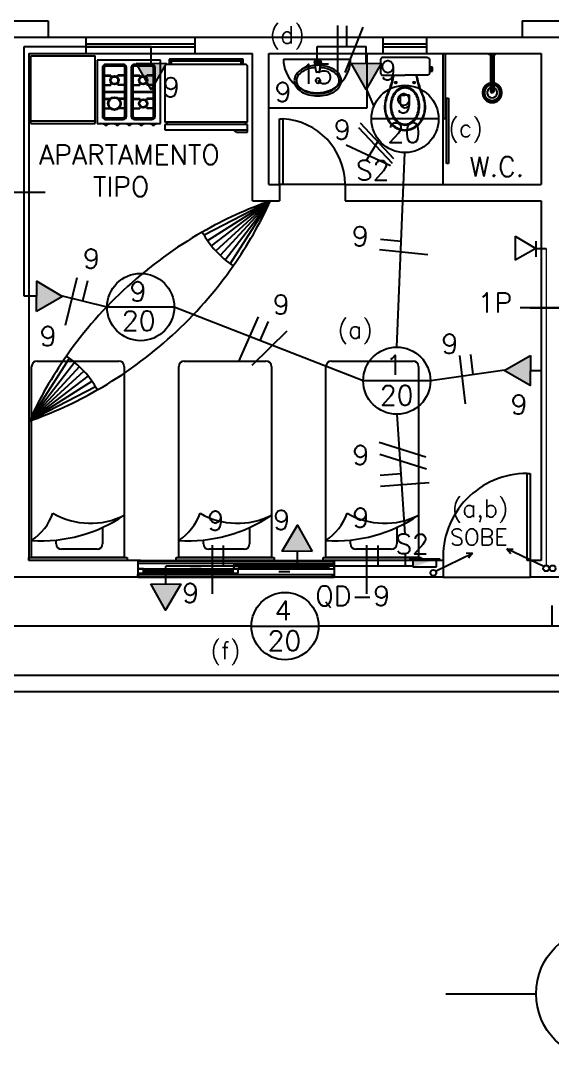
# Model space of a CAD drawing. Extents: x 1.6 to 100.8, y -3.3 to 55.9.
# Drawn here: x 34.98 to 39.86, y 25.48 to 35 of the extents above; entities that cross this region are included whole.
import ezdxf

# ---------------------------------------------------------------- set-up
doc = ezdxf.new("R2010")
doc.units = 0
doc.header["$MEASUREMENT"] = 0
doc.linetypes.add('HIDDEN', pattern=[0.375, 0.25, -0.125])
doc.layers.get('0').update_dxf_attribs({"linetype": 'CONTINUOUS'})
for name, color, linetype in [('2-MATERIAIS', 2, 'CONTINUOUS'), ('FIACAO', 6, 'CONTINUOUS'), ('QUADROS', 30, 'CONTINUOUS'), ('Texto', 2, 'CONTINUOUS'), ('Tub_Eletr_parede', 3, 'CONTINUOUS'), ('Tub_Tel_piso', 230, 'HIDDEN')]:
    doc.layers.add(name, color=color, linetype=linetype)
doc.styles.add('ROMANS', font='romans.shx')
doc.styles.add('TXT_TEXTO', font='ROMANS.shx')

# ---------------------------------------------------------------- blocks, each defined once
blk = doc.blocks.new('QF')
at = {"layer": 'QUADROS'}
for p, q in [((-0.05, -0.15), (-0.05, 0.15)), ((-0.05, 0.15), (0.05, 0.15)), ((0.05, 0.2), (0.05, -0.2)), ((0.05, -0.15), (-0.05, -0.15))]:
    blk.add_line(p, q, dxfattribs=at)
blk.add_solid([(-0.05, -0.15), (0.05, 0.15), (0.05, -0.15)], dxfattribs=at)

msp = doc.modelspace()

# ---------------------------------------------------------------- linework, layer by layer
at = {"color": 8}
for p, q in [((34.7331, 35.0042), (35.2331, 35.0042)), ((35.2331, 35.0042), (35.2331, 34.8542)), ((39.5831, 35.0042), (40.0831, 35.0042)), ((39.5831, 35.0042), (39.5831, 34.8542)), ((34.3831, 34.8542), (35.5831, 34.8542)), ((35.5831, 34.8542), (36.5831, 34.8542)), ((35.5831, 34.7042), (35.5831, 34.8542)), ((36.5831, 34.8542), (38.3081, 34.8542)), ((36.5831, 34.7042), (36.5831, 34.8542)), ((38.3081, 34.7042), (38.3081, 34.8542)), ((38.3081, 34.8542), (38.7081, 34.8542)), ((38.7081, 34.8542), (40.9581, 34.8542)), ((38.7081, 34.7042), (38.7081, 34.8542)), ((35.5831, 34.7942), (36.5831, 34.7942)), ((35.5831, 34.7642), (36.5831, 34.7642)), ((38.3081, 34.7942), (38.7081, 34.7942)), ((38.3081, 34.7642), (38.7081, 34.7642)), ((35.0581, 34.7042), (35.5831, 34.7042)), ((35.0581, 34.7042), (35.0581, 30.0542)), ((35.0749, 34.6834), (35.6649, 34.6834)), ((35.0749, 34.0622), (35.0749, 34.6834)), ((35.5831, 34.7042), (36.5831, 34.7042)), ((35.6649, 34.0622), (35.6649, 34.6834)), ((36.5831, 34.7042), (37.1081, 34.7042)), ((37.1081, 33.3542), (37.1081, 34.7042)), ((37.2581, 34.7042), (38.3081, 34.7042)), ((37.2581, 33.5042), (37.2581, 34.7042)), ((37.2581, 34.2042), (37.2581, 34.7042)), ((37.2581, 34.7042), (38.1581, 34.7042)), ((38.1581, 34.7042), (38.1581, 34.2042)), ((38.2908, 34.6627), (38.2865, 34.6562)), ((38.2966, 34.667), (38.2908, 34.6627)), ((38.3044, 34.6684), (38.2966, 34.667)), ((38.7118, 34.6684), (38.3044, 34.6684)), ((38.3044, 34.6684), (38.3044, 34.6684)), ((38.3081, 34.7042), (38.7081, 34.7042)), ((38.7081, 34.7042), (39.7581, 34.7042)), ((38.7118, 34.6684), (38.7118, 34.6684)), ((38.7118, 34.6684), (38.7196, 34.667)), ((38.7196, 34.667), (38.7261, 34.6627)), ((38.7261, 34.6627), (38.7304, 34.6562)), ((38.8581, 33.5042), (38.8581, 34.7042)), ((38.8581, 34.1042), (38.8581, 34.7042)), ((38.8581, 34.7042), (38.8781, 34.7042)), ((38.8781, 34.7042), (38.8781, 34.1042)), ((39.2731, 34.6942), (39.2731, 34.7042)), ((39.2731, 34.7042), (39.3431, 34.7042)), ((39.3431, 34.6942), (39.2731, 34.6942)), ((39.2745, 34.6942), (39.2745, 34.7042)), ((39.2771, 34.6942), (39.2771, 34.7042)), ((39.2815, 34.6942), (39.2815, 34.7042)), ((39.2885, 34.6942), (39.2885, 34.7042)), ((39.2931, 34.6942), (39.2931, 34.3592)), ((39.2938, 34.6942), (39.2938, 34.3545)), ((39.2954, 34.6942), (39.2954, 34.3512)), ((39.2985, 34.6942), (39.2985, 34.3476)), ((39.2995, 34.6942), (39.2995, 34.7042)), ((39.3037, 34.6942), (39.3037, 34.3448)), ((39.3125, 34.6942), (39.3125, 34.3448)), ((39.3167, 34.6942), (39.3167, 34.7042)), ((39.3177, 34.6942), (39.3177, 34.3476)), ((39.3208, 34.6942), (39.3208, 34.3512)), ((39.3224, 34.6942), (39.3224, 34.3545)), ((39.3231, 34.6942), (39.3231, 34.3592)), ((39.3277, 34.6942), (39.3277, 34.7042)), ((39.3347, 34.6942), (39.3347, 34.7042)), ((39.3391, 34.6942), (39.3391, 34.7042)), ((39.3417, 34.6942), (39.3417, 34.7042)), ((39.3431, 34.7042), (39.3431, 34.6942)), ((39.7581, 34.7042), (39.7581, 33.5042)), ((35.6845, 34.6424, 0.4), (35.6845, 34.0624, 0.4)), ((36.2645, 34.6424, 0.4), (35.6845, 34.6424, 0.4)), ((35.732, 34.5742, 0.4), (35.732, 34.1292, 0.4)), ((35.742, 34.5742, 0.4), (35.742, 34.1292, 0.4)), ((35.747, 34.5742, 0.4), (35.747, 34.1292, 0.4)), ((35.922, 34.6042, 0.4), (35.762, 34.6042, 0.4)), ((35.922, 34.5942, 0.4), (35.762, 34.5942, 0.4)), ((35.922, 34.5892, 0.4), (35.762, 34.5892, 0.4)), ((35.937, 34.1292, 0.4), (35.937, 34.5742, 0.4)), ((35.942, 34.1292, 0.4), (35.942, 34.5742, 0.4)), ((35.952, 34.1292, 0.4), (35.952, 34.5742, 0.4)), ((35.997, 34.5742, 0.4), (35.997, 34.1292, 0.4)), ((36.007, 34.5742, 0.4), (36.007, 34.1292, 0.4)), ((36.012, 34.5742, 0.4), (36.012, 34.1292, 0.4)), ((36.187, 34.6042, 0.4), (36.027, 34.6042, 0.4)), ((36.187, 34.5942, 0.4), (36.027, 34.5942, 0.4)), ((36.187, 34.5892, 0.4), (36.027, 34.5892, 0.4)), ((36.202, 34.1292, 0.4), (36.202, 34.5742, 0.4)), ((36.207, 34.1292, 0.4), (36.207, 34.5742, 0.4)), ((36.217, 34.1292, 0.4), (36.217, 34.5742, 0.4)), ((36.2645, 34.0624, 0.4), (36.2645, 34.6424, 0.4)), ((36.304, 34.5835), (36.304, 34.0735)), ((37.044, 34.6035), (36.324, 34.6035)), ((37.0229, 34.6524, -0.1), (36.3451, 34.6524, -0.1)), ((36.3451, 34.6524, -0.1), (36.3451, 34.6035, -0.1)), ((37.014, 34.6435, -0.1), (36.354, 34.6435, -0.1)), ((36.354, 34.6435, -0.1), (36.354, 34.6035, -0.1)), ((37.0039, 34.6334, -0.1), (36.3641, 34.6334, -0.1)), ((36.3641, 34.6334, -0.1), (36.3641, 34.6035, -0.1)), ((37.0039, 34.6035, -0.1), (37.0039, 34.6334, -0.1)), ((37.014, 34.6035, -0.1), (37.014, 34.6435, -0.1)), ((37.0229, 34.6035, -0.1), (37.0229, 34.6524, -0.1)), ((37.064, 34.0735), (37.064, 34.5835)), ((37.6924, 34.5416), (37.684, 34.6062)), ((37.7334, 34.6081), (37.7237, 34.5415)), ((38.2865, 34.6562), (38.2851, 34.6484)), ((38.2851, 34.6484), (38.2851, 34.5245)), ((38.7304, 34.6562), (38.7318, 34.6484)), ((38.7318, 34.6484), (38.7318, 34.5245)), ((38.7447, 34.5761), (38.7318, 34.5761)), ((38.7597, 34.5789), (38.7447, 34.5789)), ((38.7447, 34.5789), (38.7447, 34.5761)), ((38.7447, 34.5761), (38.7447, 34.546)), ((38.7597, 34.561), (38.7597, 34.5789)), ((35.747, 34.5042, 0.4), (35.8097, 34.5042, 0.4)), ((35.747, 34.4992, 0.4), (35.8097, 34.4992, 0.4)), ((35.8097, 34.4992, 0.4), (35.8097, 34.5042, 0.4)), ((35.8744, 34.4992, 0.4), (35.8744, 34.5042, 0.4)), ((35.937, 34.5042, 0.4), (35.8744, 34.5042, 0.4)), ((35.937, 34.4992, 0.4), (35.8744, 34.4992, 0.4)), ((36.012, 34.5042, 0.4), (36.0747, 34.5042, 0.4)), ((36.012, 34.4992, 0.4), (36.0747, 34.4992, 0.4)), ((36.0747, 34.4992, 0.4), (36.0747, 34.5042, 0.4)), ((36.1394, 34.4992, 0.4), (36.1394, 34.5042, 0.4)), ((36.202, 34.5042, 0.4), (36.1394, 34.5042, 0.4)), ((36.202, 34.4992, 0.4), (36.1394, 34.4992, 0.4)), ((37.7158, 34.5342), (37.7004, 34.5342)), ((38.2851, 34.5245), (38.2851, 34.5245)), ((38.2851, 34.5245), (38.2865, 34.5167)), ((38.2865, 34.5167), (38.2908, 34.5102)), ((38.2908, 34.5102), (38.2966, 34.5059)), ((38.2966, 34.5059), (38.3044, 34.5045)), ((38.3044, 34.5045), (38.5085, 34.5045)), ((38.4061, 34.5038), (38.4063, 34.5045)), ((38.4061, 34.5038), (38.4061, 34.5038)), ((38.7118, 34.5045), (38.5085, 34.5045)), ((38.6108, 34.5038), (38.6106, 34.5045)), ((38.6108, 34.5038), (38.6108, 34.5038)), ((38.7196, 34.5059), (38.7118, 34.5045)), ((38.7261, 34.5102), (38.7196, 34.5059)), ((38.7304, 34.5167), (38.7261, 34.5102)), ((38.7318, 34.5245), (38.7304, 34.5167)), ((38.7447, 34.546), (38.7318, 34.546)), ((38.7318, 34.5245), (38.7318, 34.5245)), ((38.7447, 34.5431), (38.7447, 34.546)), ((38.7447, 34.5431), (38.7597, 34.5431)), ((38.7597, 34.5431), (38.7597, 34.561)), ((35.747, 34.4177, 0.4), (35.8097, 34.4177, 0.4)), ((35.747, 34.4127, 0.4), (35.8097, 34.4127, 0.4)), ((35.8097, 34.4177, 0.4), (35.8097, 34.4127, 0.4)), ((35.937, 34.4177, 0.4), (35.8744, 34.4177, 0.4)), ((35.8744, 34.4177, 0.4), (35.8744, 34.4127, 0.4)), ((35.937, 34.4127, 0.4), (35.8744, 34.4127, 0.4)), ((36.012, 34.4177, 0.4), (36.0747, 34.4177, 0.4)), ((36.012, 34.4127, 0.4), (36.0747, 34.4127, 0.4)), ((36.0747, 34.4177, 0.4), (36.0747, 34.4127, 0.4)), ((36.1394, 34.4177, 0.4), (36.1394, 34.4127, 0.4)), ((36.202, 34.4177, 0.4), (36.1394, 34.4177, 0.4)), ((36.202, 34.4127, 0.4), (36.1394, 34.4127, 0.4)), ((35.747, 34.3542, 0.4), (35.937, 34.3542, 0.4)), ((35.747, 34.3492, 0.4), (35.937, 34.3492, 0.4)), ((35.747, 34.2906, 0.4), (35.8097, 34.2906, 0.4)), ((35.747, 34.2856, 0.4), (35.8097, 34.2856, 0.4)), ((35.8097, 34.2856, 0.4), (35.8097, 34.2906, 0.4)), ((35.8744, 34.2856, 0.4), (35.8744, 34.2906, 0.4)), ((35.937, 34.2906, 0.4), (35.8744, 34.2906, 0.4)), ((35.937, 34.2856, 0.4), (35.8744, 34.2856, 0.4)), ((36.012, 34.3542, 0.4), (36.202, 34.3542, 0.4)), ((36.012, 34.3492, 0.4), (36.202, 34.3492, 0.4)), ((36.012, 34.2906, 0.4), (36.0747, 34.2906, 0.4)), ((36.012, 34.2856, 0.4), (36.0747, 34.2856, 0.4)), ((36.0747, 34.2856, 0.4), (36.0747, 34.2906, 0.4)), ((36.1394, 34.2856, 0.4), (36.1394, 34.2906, 0.4)), ((36.202, 34.2906, 0.4), (36.1394, 34.2906, 0.4)), ((36.202, 34.2856, 0.4), (36.1394, 34.2856, 0.4)), ((38.4677, 34.2461), (38.4677, 34.3234)), ((38.4677, 34.3234), (38.5085, 34.3234)), ((38.5485, 34.3234), (38.5077, 34.3234)), ((38.5485, 34.2461), (38.5485, 34.3234)), ((38.8881, 33.6954), (38.8881, 34.2954)), ((38.8881, 34.2954), (38.9081, 34.2954)), ((38.9081, 34.2954), (38.9081, 33.6954)), ((35.747, 34.2042, 0.4), (35.8097, 34.2042, 0.4)), ((35.747, 34.1992, 0.4), (35.8097, 34.1992, 0.4)), ((35.8097, 34.2042, 0.4), (35.8097, 34.1992, 0.4)), ((35.937, 34.2042, 0.4), (35.8744, 34.2042, 0.4)), ((35.8744, 34.2042, 0.4), (35.8744, 34.1992, 0.4)), ((35.937, 34.1992, 0.4), (35.8744, 34.1992, 0.4)), ((36.012, 34.2042, 0.4), (36.0747, 34.2042, 0.4)), ((36.012, 34.1992, 0.4), (36.0747, 34.1992, 0.4)), ((36.0747, 34.2042, 0.4), (36.0747, 34.1992, 0.4)), ((36.1394, 34.2042, 0.4), (36.1394, 34.1992, 0.4)), ((36.202, 34.2042, 0.4), (36.1394, 34.2042, 0.4)), ((36.202, 34.1992, 0.4), (36.1394, 34.1992, 0.4)), ((38.1581, 34.2042), (37.2581, 34.2042)), ((35.762, 34.1142, 0.4), (35.922, 34.1142, 0.4)), ((35.762, 34.1092, 0.4), (35.922, 34.1092, 0.4)), ((35.762, 34.0992, 0.4), (35.922, 34.0992, 0.4)), ((36.027, 34.1142, 0.4), (36.187, 34.1142, 0.4)), ((36.027, 34.1092, 0.4), (36.187, 34.1092, 0.4)), ((36.027, 34.0992, 0.4), (36.187, 34.0992, 0.4)), ((37.3581, 33.5042), (37.3581, 34.1042)), ((37.3581, 34.1042), (37.3881, 34.1042)), ((37.3881, 34.1042), (37.3881, 33.5042)), ((38.8781, 34.1042), (38.8581, 34.1042)), ((35.0749, 34.0859), (35.6649, 34.0859)), ((35.0749, 34.0622), (35.6649, 34.0622)), ((35.6845, 34.0624, 0.4), (36.2645, 34.0624, 0.4)), ((35.7394, 34.0583, 0.4), (35.7932, 34.0583, 0.4)), ((35.7497, 34.0561, 0.4), (35.7587, 34.0472, 0.4)), ((35.7828, 34.0561, 0.4), (35.7497, 34.0561, 0.4)), ((35.7587, 34.0472, 0.4), (35.7742, 34.0472, 0.4)), ((35.7742, 34.0472, 0.4), (35.7828, 34.0561, 0.4)), ((35.8421, 34.0583, 0.4), (35.896, 34.0583, 0.4)), ((35.8525, 34.0561, 0.4), (35.8615, 34.0472, 0.4)), ((35.8856, 34.0561, 0.4), (35.8525, 34.0561, 0.4)), ((35.8615, 34.0472, 0.4), (35.8769, 34.0472, 0.4)), ((35.8769, 34.0472, 0.4), (35.8856, 34.0561, 0.4)), ((35.9521, 34.0583, 0.4), (36.006, 34.0583, 0.4)), ((35.9625, 34.0561, 0.4), (35.9715, 34.0472, 0.4)), ((35.9956, 34.0561, 0.4), (35.9625, 34.0561, 0.4)), ((35.9715, 34.0472, 0.4), (35.9869, 34.0472, 0.4)), ((35.9869, 34.0472, 0.4), (35.9956, 34.0561, 0.4)), ((36.0621, 34.0583, 0.4), (36.116, 34.0583, 0.4)), ((36.0725, 34.0561, 0.4), (36.0815, 34.0472, 0.4)), ((36.1056, 34.0561, 0.4), (36.0725, 34.0561, 0.4)), ((36.0815, 34.0472, 0.4), (36.0969, 34.0472, 0.4)), ((36.0969, 34.0472, 0.4), (36.1056, 34.0561, 0.4)), ((36.1721, 34.0583, 0.4), (36.226, 34.0583, 0.4)), ((36.1825, 34.0561, 0.4), (36.1915, 34.0472, 0.4)), ((36.2156, 34.0561, 0.4), (36.1825, 34.0561, 0.4)), ((36.1915, 34.0472, 0.4), (36.2069, 34.0472, 0.4)), ((36.2069, 34.0472, 0.4), (36.2156, 34.0561, 0.4)), ((37.064, 34.0735), (36.304, 34.0735)), ((37.064, 34.0535), (36.304, 34.0535)), ((36.304, 34.0535), (36.304, 34.0035)), ((36.304, 34.0035), (37.064, 34.0035)), ((36.324, 34.0735), (36.324, 34.0535)), ((36.964, 33.9835), (36.934, 34.0035)), ((37.044, 34.0735), (37.044, 34.0535)), ((37.064, 33.9835), (37.064, 34.0535)), ((36.964, 33.9835), (37.064, 33.9835)), ((38.9081, 33.6954), (38.8881, 33.6954)), ((37.2581, 33.5042), (37.3581, 33.5042)), ((37.3581, 33.5042), (37.3581, 33.3542)), ((37.9581, 33.5042), (37.3581, 33.5042)), ((37.3881, 33.5042), (37.3581, 33.5042)), ((37.9581, 33.5042), (39.7581, 33.5042)), ((37.9581, 33.5042), (37.9581, 33.3542)), ((37.2754, 33.3542), (36.6656, 33.0384)), ((37.2754, 33.3542), (36.6982, 32.9883)), ((36.7332, 32.94), (37.2754, 33.3542)), ((36.7718, 32.8947), (37.2754, 33.3542)), ((37.2754, 33.3542), (36.8137, 32.8526)), ((36.8577, 32.8124), (37.2754, 33.3542)), ((36.9049, 32.7755), (37.2754, 33.3542)), ((37.1081, 33.3542), (37.3581, 33.3542)), ((37.9581, 33.3542), (39.7581, 33.3542)), ((39.7581, 33.3542), (39.7581, 30.0542)), ((35.0591, 31.3322), (35.4293, 31.9106)), ((35.0591, 31.3322), (35.4763, 31.8735)), ((35.5212, 31.8343), (35.0591, 31.3322)), ((35.0831, 30.0842), (35.0831, 31.8342)), ((35.1331, 31.8842), (35.8831, 31.8842)), ((35.9331, 31.8342), (35.9331, 30.0842)), ((36.4331, 30.0842), (36.4331, 31.8342)), ((36.4831, 31.8842), (37.2331, 31.8842)), ((37.2831, 31.8342), (37.2831, 30.0842)), ((37.7831, 30.0842), (37.7831, 31.8342)), ((37.8331, 31.8842), (38.5831, 31.8842)), ((38.6331, 31.8342), (38.6331, 30.0842)), ((35.5627, 31.7917), (35.0591, 31.3322)), ((35.0591, 31.3322), (35.6008, 31.746)), ((35.6369, 31.6985), (35.0591, 31.3322)), ((35.6693, 31.6482), (35.0591, 31.3322)), ((39.6281, 30.0542), (39.6281, 30.8542)), ((39.6281, 30.8542), (39.6581, 30.8542)), ((39.6581, 30.8542), (39.6581, 30.0542)), ((35.7331, 30.3512), (35.7331, 30.2081)), ((37.0831, 30.3512), (37.0831, 30.2081)), ((38.4331, 30.3512), (38.4331, 30.2081)), ((35.3083, 30.2081), (35.3083, 30.2435)), ((36.6583, 30.2081), (36.6583, 30.2435)), ((38.0083, 30.2081), (38.0083, 30.2435)), ((35.6831, 30.1581), (35.3583, 30.1581)), ((37.0331, 30.1581), (36.7083, 30.1581)), ((38.3831, 30.1581), (38.0583, 30.1581)), ((35.0581, 30.0542), (35.0581, 30.0842)), ((35.0581, 30.0842), (35.9581, 30.0842)), ((36.0581, 30.0542), (35.0581, 30.0542)), ((35.9581, 30.0542), (35.0581, 30.0542)), ((35.9331, 30.0842), (35.0831, 30.0842)), ((35.9581, 30.0842), (35.9581, 30.0542)), ((36.0581, 30.0542), (36.0581, 29.9042)), ((36.0581, 30.0542), (37.8551, 30.0542)), ((36.0811, 30.0542), (36.0581, 30.0542)), ((36.0581, 30.0542), (36.0581, 30.0312)), ((36.0581, 30.0312), (36.0611, 30.0312)), ((36.0611, 30.0512), (37.8551, 30.0512)), ((36.0611, 30.0312), (36.0611, 30.0512)), ((36.0611, 30.0512), (36.0811, 30.0512)), ((36.0611, 30.0312), (37.8551, 30.0312)), ((36.0811, 30.0512), (36.0811, 30.0542)), ((36.4081, 30.0542), (36.4081, 30.0842)), ((36.4081, 30.0842), (37.3081, 30.0842)), ((37.3081, 30.0542), (36.4081, 30.0542)), ((37.2831, 30.0842), (36.4331, 30.0842)), ((36.5385, 30.005), (36.5885, 30.005)), ((36.5885, 30.005), (36.6385, 30.005)), ((37.8581, 30.0192), (36.9381, 30.0192)), ((36.9881, 30.0192), (36.9381, 30.0192)), ((36.9381, 30.0192), (36.9381, 29.9792)), ((36.9881, 30.0192), (36.9911, 30.0192)), ((36.9881, 30.0042), (36.9881, 30.0192)), ((36.9881, 29.9792), (36.9881, 30.0192)), ((37.0111, 30.0042), (36.9881, 30.0042)), ((36.9881, 29.9942), (36.9881, 30.0042)), ((36.9881, 30.0042), (37.8081, 30.0042)), ((37.0111, 29.9942), (36.9881, 29.9942)), ((36.9881, 29.9942), (36.9881, 29.9792)), ((37.8081, 29.9942), (36.9881, 29.9942)), ((36.9911, 30.0192), (36.9911, 30.0072)), ((36.9911, 30.0072), (37.0111, 30.0072)), ((37.0111, 30.0072), (37.0111, 30.0042)), ((37.0111, 29.9912), (37.0111, 29.9942)), ((37.3081, 30.0842), (37.3081, 30.0542)), ((37.7581, 30.0542), (37.7581, 30.0842)), ((37.7581, 30.0842), (38.6581, 30.0842)), ((38.6581, 30.0542), (37.7581, 30.0542)), ((38.6331, 30.0842), (37.7831, 30.0842)), ((37.8051, 30.0072), (37.7851, 30.0072)), ((37.7851, 30.0072), (37.7851, 30.0042)), ((37.7851, 30.0042), (37.8081, 30.0042)), ((37.7851, 29.9912), (37.7851, 29.9942)), ((37.7851, 29.9942), (37.8081, 29.9942)), ((37.8081, 30.0192), (37.8051, 30.0192)), ((37.8051, 30.0192), (37.8051, 30.0072)), ((37.8081, 30.0042), (37.8081, 30.0192)), ((37.8581, 30.0192), (37.8081, 30.0192)), ((37.8081, 30.0192), (37.8081, 29.9792)), ((37.8081, 30.0042), (37.8081, 29.9942)), ((37.8081, 29.9942), (37.8081, 29.9792)), ((37.8351, 30.0512), (37.8351, 30.0542)), ((37.8351, 30.0542), (37.8581, 30.0542)), ((37.8551, 30.0512), (37.8351, 30.0512)), ((37.8551, 30.0312), (37.8551, 30.0512)), ((37.8581, 30.0312), (37.8551, 30.0312)), ((38.8581, 30.0542), (37.8581, 30.0542)), ((37.8581, 30.0542), (37.8581, 29.9042)), ((37.8581, 30.0542), (37.8581, 30.0312)), ((37.8581, 29.9792), (37.8581, 30.0192)), ((38.6581, 30.0842), (38.6581, 30.0542)), ((38.8581, 30.0542), (38.8581, 29.9042)), ((39.6581, 30.0542), (39.6281, 30.0542)), ((39.7581, 30.0542), (39.6581, 30.0542)), ((39.7581, 30.0542), (39.6581, 30.0542)), ((39.6581, 30.0542), (39.6581, 29.9042)), ((36.0581, 29.9042), (33.9081, 29.9042)), ((36.0581, 29.9792), (37.8581, 29.9792)), ((36.1081, 29.9792), (36.0581, 29.9792)), ((36.0581, 29.9792), (36.0581, 29.9392)), ((36.0581, 29.9392), (36.9781, 29.9392)), ((36.0581, 29.9392), (36.1081, 29.9392)), ((36.0581, 29.9272), (36.0611, 29.9272)), ((36.0581, 29.9042), (36.0581, 29.9272)), ((36.0811, 29.9042), (36.0581, 29.9042)), ((36.0611, 29.9272), (37.8551, 29.9272)), ((36.0611, 29.9272), (36.0611, 29.9072)), ((36.0611, 29.9072), (37.8551, 29.9072)), ((36.0611, 29.9072), (36.0811, 29.9072)), ((36.0611, 29.9042), (37.8551, 29.9042)), ((36.0811, 29.9072), (36.0811, 29.9042)), ((36.1081, 29.9792), (36.1111, 29.9792)), ((36.1081, 29.9642), (36.1081, 29.9792)), ((36.1081, 29.9392), (36.1081, 29.9792)), ((36.1081, 29.9542), (36.1081, 29.9642)), ((36.1081, 29.9642), (36.9281, 29.9642)), ((36.1311, 29.9642), (36.1081, 29.9642)), ((36.9281, 29.9542), (36.1081, 29.9542)), ((36.1311, 29.9542), (36.1081, 29.9542)), ((36.1081, 29.9542), (36.1081, 29.9392)), ((36.1081, 29.9392), (36.1111, 29.9392)), ((36.1111, 29.9792), (36.1111, 29.9672)), ((36.1111, 29.9672), (36.1311, 29.9672)), ((36.1111, 29.9392), (36.1111, 29.9512)), ((36.1111, 29.9512), (36.1311, 29.9512)), ((36.1311, 29.9672), (36.1311, 29.9642)), ((36.1311, 29.9512), (36.1311, 29.9542)), ((36.9251, 29.9672), (36.9051, 29.9672)), ((36.9051, 29.9672), (36.9051, 29.9642)), ((36.9051, 29.9642), (36.9281, 29.9642)), ((36.9051, 29.9512), (36.9051, 29.9542)), ((36.9051, 29.9542), (36.9281, 29.9542)), ((36.9251, 29.9512), (36.9051, 29.9512)), ((36.9281, 29.9792), (36.9251, 29.9792)), ((36.9251, 29.9792), (36.9251, 29.9672)), ((36.9251, 29.9392), (36.9251, 29.9512)), ((36.9281, 29.9392), (36.9251, 29.9392)), ((36.9281, 29.9642), (36.9281, 29.9792)), ((36.9781, 29.9792), (36.9281, 29.9792)), ((36.9281, 29.9792), (36.9281, 29.9392)), ((36.9281, 29.9642), (36.9281, 29.9542)), ((36.9281, 29.9542), (36.9281, 29.9392)), ((36.9281, 29.9392), (36.9781, 29.9392)), ((36.9381, 29.9792), (36.9881, 29.9792)), ((36.9781, 29.9392), (36.9781, 29.9792)), ((36.9881, 29.9792), (36.9911, 29.9792)), ((36.9911, 29.9792), (36.9911, 29.9912)), ((36.9911, 29.9912), (37.0111, 29.9912)), ((37.4017, 29.9523), (37.3517, 29.9523)), ((37.4517, 29.9523), (37.4017, 29.9523)), ((37.8051, 29.9912), (37.7851, 29.9912)), ((37.8051, 29.9792), (37.8051, 29.9912)), ((37.8081, 29.9792), (37.8051, 29.9792)), ((37.8081, 29.9792), (37.8581, 29.9792)), ((37.8551, 29.9072), (37.8351, 29.9072)), ((37.8351, 29.9072), (37.8351, 29.9042)), ((37.8351, 29.9042), (37.8581, 29.9042)), ((37.8581, 29.9272), (37.8551, 29.9272)), ((37.8551, 29.9272), (37.8551, 29.9072)), ((37.8581, 29.9042), (37.8581, 29.9272)), ((38.8581, 29.9042), (37.8581, 29.9042)), ((38.8581, 29.9042), (39.6581, 29.9042)), ((40.0081, 29.9042), (39.6581, 29.9042)), ((29.4081, 29.0042), (55.8081, 29.0042)), ((29.2581, 28.8542), (55.6581, 28.8542))]:
    msp.add_line(p, q, dxfattribs=at)
at = {"color": 21}
msp.add_line((38.8837, 26.0829), (39.7113, 26.0829), dxfattribs=at)
at = {"color": 8}
for centre, radius in [((37.7081, 34.6242), 0.03), ((37.7081, 34.6242), 0.0261), ((37.7081, 34.6242), 0.0151), ((37.7081, 34.6242), 0.00444), ((35.842, 34.4584, 0.4), 0.04), ((35.842, 34.4584, 0.4), 0.033), ((36.107, 34.4584, 0.4), 0.04), ((36.107, 34.4584, 0.4), 0.033), ((38.424, 34.4376), 0.00752), ((38.5922, 34.4376), 0.00752), ((35.842, 34.2449, 0.4), 0.06), ((35.842, 34.2449, 0.4), 0.053), ((36.107, 34.2449, 0.4), 0.04), ((36.107, 34.2449, 0.4), 0.033)]:
    msp.add_circle(centre, radius, dxfattribs=at)
at = {"color": 21}
msp.add_circle((40.3113, 26.0829), 0.6, dxfattribs=at)
at = {"color": 8}
for centre, radius, start, end in [((35.762, 34.5742, 0.4), 0.03, 90, 180), ((35.762, 34.5742, 0.4), 0.02, 90, 180), ((35.762, 34.5742, 0.4), 0.015, 90, 180), ((35.922, 34.5742, 0.4), 0.03, 0, 90), ((35.922, 34.5742, 0.4), 0.02, 360, 90), ((35.922, 34.5742, 0.4), 0.015, 0, 90), ((36.027, 34.5742, 0.4), 0.03, 90, 180), ((36.027, 34.5742, 0.4), 0.02, 90, 180), ((36.027, 34.5742, 0.4), 0.015, 90, 180), ((36.187, 34.5742, 0.4), 0.03, 0, 90), ((36.187, 34.5742, 0.4), 0.02, 360, 90), ((36.187, 34.5742, 0.4), 0.015, 0, 90), ((36.324, 34.5835), 0.02, 90, 180), ((37.044, 34.5835), 0.02, 0, 90), ((37.6836, 34.3552), 0.2372, 104.24882, 121.51159), ((37.6836, 34.3552), 0.2172, 104.24882, 121.51159), ((37.7109, 34.2458), 0.3499, 94.15409, 104.16286), ((37.7085, 34.2575), 0.318, 93.66521, 104.24882), ((37.682, 34.6392), 0.0151, 270, 30), ((37.682, 34.6091), 0.0151, 330, 90), ((37.7081, 34.6543), 0.0151, 210, 330), ((37.7081, 34.5941), 0.0151, 30, 150), ((37.7342, 34.6392), 0.0151, 150, 270), ((37.7342, 34.6091), 0.0151, 90, 210), ((37.7035, 34.2337), 0.3423, 75.93128, 85.79519), ((37.7062, 34.2468), 0.3489, 75.83067, 85.84987), ((37.7333, 34.3552), 0.2172, 58.48841, 75.75118), ((37.7333, 34.3552), 0.2372, 58.48841, 75.75118), ((37.5886, 34.4556), 0.0957, 145.95593, 180), ((37.6458, 34.4169), 0.1648, 121.51159, 145.95593), ((37.5886, 34.4556), 0.0757, 145.95593, 180), ((37.6458, 34.4169), 0.1448, 121.51159, 145.95593), ((37.7101, 34.4551), 0.0218, 40.76603, 220.76603), ((37.7004, 34.5422), 0.008, 184.12746, 270.03066), ((37.7101, 34.4551), 0.0218, 220.76603, 40.76603), ((37.7158, 34.5422), 0.008, 270.03066, 354.76882), ((37.7711, 34.4169), 0.1448, 34.04407, 58.48841), ((37.7711, 34.4169), 0.1648, 34.04407, 58.48841), ((37.8283, 34.4556), 0.0757, 360, 34.04407), ((37.8283, 34.4556), 0.0957, 0, 34.04407), ((37.6501, 34.6349), 0.7626, 339.69088, 350.16298), ((37.6501, 34.6349), 0.7673, 339.69088, 350.16298), ((39.3668, 34.6349), 0.7673, 189.83702, 200.30912), ((39.3668, 34.6349), 0.7626, 189.83702, 200.30912), ((37.5886, 34.4556), 0.0957, 180, 214.04407), ((37.6458, 34.4942), 0.1648, 214.04407, 238.48841), ((37.5886, 34.4556), 0.0757, 180, 214.04407), ((37.6458, 34.4942), 0.1448, 214.04407, 238.48841), ((37.7711, 34.4942), 0.1448, 301.51159, 325.95593), ((37.7711, 34.4942), 0.1648, 301.51159, 325.95593), ((37.8283, 34.4556), 0.0757, 325.95593, 0), ((37.8283, 34.4556), 0.0957, 325.95593, 0), ((38.5268, 34.259), 0.142, 118.37615, 142.51776), ((38.5264, 34.2583), 0.1345, 118.37615, 142.51776), ((38.5085, 34.293), 0.1034, 90, 118.37615), ((38.5085, 34.2916), 0.0966, 90, 118.37615), ((38.5085, 34.293), 0.1034, 61.62385, 90), ((38.5085, 34.2916), 0.0966, 61.62385, 90), ((38.4905, 34.2583), 0.1345, 37.48224, 61.62385), ((38.4901, 34.259), 0.142, 37.48224, 61.62385), ((39.3081, 34.3442), 0.09, 99.59407, 80.40593), ((39.3081, 34.3442), 0.0854, 100.80692, 79.19308), ((39.3081, 34.3442), 0.0709, 102.20911, 77.79089), ((39.3081, 34.3442), 0.0469, 108.64821, 71.35179), ((37.6836, 34.5559), 0.2372, 238.48841, 255.75118), ((37.6836, 34.5559), 0.2172, 238.48841, 255.75118), ((37.7085, 34.6536), 0.338, 255.75118, 270), ((37.7085, 34.6536), 0.318, 255.75118, 270), ((37.7085, 34.6536), 0.318, 270, 284.24882), ((37.7085, 34.6536), 0.338, 270, 284.24882), ((37.7333, 34.5559), 0.2172, 284.24882, 301.51159), ((37.7333, 34.5559), 0.2372, 284.24882, 301.51159), ((38.5759, 34.2153), 0.2549, 162.09039, 205.44583), ((38.5722, 34.215), 0.2467, 161.86702, 205.76246), ((11.6958, 45.407), 28.863, 337.3538, 337.51832), ((13.1339, 44.8083), 27.3099, 337.35144, 337.52574), ((38.6012, 34.2224), 0.2261, 162.37842, 180), ((38.5993, 34.2224), 0.2169, 162.37842, 180), ((38.5557, 34.2369), 0.1784, 142.51776, 162.37842), ((38.5547, 34.2366), 0.1702, 142.51776, 162.37842), ((38.4622, 34.2366), 0.1702, 17.62158, 37.48224), ((38.4612, 34.2369), 0.1784, 17.62158, 37.48224), ((38.4176, 34.2224), 0.2169, 0, 17.62158), ((38.4157, 34.2224), 0.2261, 360, 17.62158), ((63.883, 44.8083), 27.3099, 202.47426, 202.64856), ((65.3211, 45.407), 28.863, 202.48168, 202.6462), ((38.4447, 34.215), 0.2467, 334.23754, 18.13298), ((38.441, 34.2153), 0.2549, 334.55417, 17.90961), ((39.3081, 34.3638), 0.0157, 197.12694, 342.87306), ((39.3081, 34.361), 0.0151, 186.75622, 353.24378), ((39.3081, 34.3745), 0.0215, 225.64197, 314.35803), ((39.3081, 34.3592), 0.015, 180, 0), ((38.6012, 34.2224), 0.2261, 180, 197.62158), ((38.5993, 34.2224), 0.2169, 180, 197.62158), ((38.5081, 34.2461), 0.0404, 180, 0), ((38.4176, 34.2224), 0.2169, 342.37842, 360), ((38.4157, 34.2224), 0.2261, 342.37842, 0), ((35.762, 34.1292, 0.4), 0.03, 180, 270), ((35.762, 34.1292, 0.4), 0.02, 180, 270), ((35.762, 34.1292, 0.4), 0.015, 180, 270), ((35.922, 34.1292, 0.4), 0.03, 270, 0), ((35.922, 34.1292, 0.4), 0.02, 270, 0), ((35.922, 34.1292, 0.4), 0.015, 270, 0), ((36.027, 34.1292, 0.4), 0.03, 180, 270), ((36.027, 34.1292, 0.4), 0.02, 180, 270), ((36.027, 34.1292, 0.4), 0.015, 180, 270), ((36.187, 34.1292, 0.4), 0.015, 270, 0), ((36.187, 34.1292, 0.4), 0.02, 270, 0), ((36.187, 34.1292, 0.4), 0.03, 270, 0), ((37.3573, 33.5042), 0.6008, 0, 87.0624), ((38.5168, 34.1883), 0.1898, 205.76246, 267.20811), ((38.5168, 34.1883), 0.1851, 205.76246, 267.20811), ((38.5557, 34.208), 0.1784, 197.62158, 217.48224), ((38.5547, 34.2083), 0.1702, 197.62158, 217.48224), ((38.5268, 34.1859), 0.142, 217.48224, 241.62385), ((38.5264, 34.1866), 0.1345, 217.48224, 241.62385), ((38.5002, 34.1883), 0.1851, 272.79189, 334.23754), ((38.5002, 34.1883), 0.1898, 272.79189, 334.23754), ((38.4905, 34.1866), 0.1345, 298.37615, 322.51776), ((38.4901, 34.1859), 0.142, 298.37615, 322.51776), ((38.4622, 34.2083), 0.1702, 322.51776, 342.37842), ((38.4612, 34.208), 0.1784, 322.51776, 342.37842), ((38.5085, 34.1519), 0.1034, 241.62385, 270), ((38.5085, 34.1533), 0.0966, 241.62385, 270), ((38.5085, 34.1533), 0.0966, 270, 298.37615), ((38.5085, 34.1519), 0.1034, 270, 298.37615), ((38.5622, 29.718), 3.8571, 109.48967, 119.74162), ((33.7722, 34.9684), 3.8571, 325.00847, 335.26043), ((38.5622, 29.718), 3.8571, 119.74162, 145.00847), ((37.4263, 33.4919), 0.886, 208.649, 236.10109), ((33.7722, 34.9684), 3.8571, 299.74162, 325.00847), ((38.5622, 29.718), 3.8571, 145.00847, 155.26043), ((34.9082, 31.1945), 0.886, 28.649, 56.10109), ((35.1331, 31.8342), 0.05, 90, 180), ((35.8831, 31.8342), 0.05, 0, 90), ((36.4831, 31.8342), 0.05, 90, 180), ((37.2331, 31.8342), 0.05, 0, 90), ((37.8331, 31.8342), 0.05, 90, 180), ((38.5831, 31.8342), 0.05, 0, 90), ((33.7722, 34.9684), 3.8571, 289.48967, 299.74162), ((39.6281, 30.0836), 0.7706, 90, 182.18938), ((34.8055, 30.6579), 0.502, 303.56918, 340.32601), ((35.1729, 31.591), 1.3543, 266.19577, 304.14544), ((35.6232, 31.092), 0.6947, 240.22476, 296.49122), ((36.1555, 30.6579), 0.502, 303.56918, 340.32601), ((36.5229, 31.591), 1.3543, 266.19577, 304.14544), ((36.9732, 31.092), 0.6947, 240.22476, 296.49122), ((37.5055, 30.6579), 0.502, 303.56918, 340.32601), ((37.8729, 31.591), 1.3543, 266.19577, 304.14544), ((38.3232, 31.092), 0.6947, 240.22476, 296.49122), ((35.6831, 30.3512), 0.05, 0, 7.60287), ((37.0331, 30.3512), 0.05, 0, 7.60287), ((38.3831, 30.3512), 0.05, 0, 7.60287), ((35.3583, 30.2081), 0.05, 180, 270), ((35.6831, 30.2081), 0.05, 270, 0), ((36.7083, 30.2081), 0.05, 180, 270), ((37.0331, 30.2081), 0.05, 270, 0), ((38.0583, 30.2081), 0.05, 180, 270), ((38.3831, 30.2081), 0.05, 270, 360)]:
    msp.add_arc(centre, radius, start, end, dxfattribs=at)
at = {"layer": '2-MATERIAIS', "color": 4}
for p, q in [((36.1805, 34.6129), (36.1805, 34.7129)), ((38.1535, 34.6129), (38.1535, 34.7129)), ((35.128, 32.4779), (35.028, 32.4779)), ((39.658, 31.7972), (39.758, 31.7972)), ((37.5197, 30.1402), (37.5197, 30.0402)), ((36.3144, 29.8393), (36.3144, 29.9393))]:
    msp.add_line(p, q, dxfattribs=at)
at = {"layer": '2-MATERIAIS', "linetype": 'Continuous'}
for p, q in [((37.3932, 34.6517), (38.0094, 34.6517)), ((38.8162, 34.1042), (38.2, 34.1042)), ((36.3912, 32.3792), (35.775, 32.3792)), ((38.7412, 31.7042), (38.125, 31.7042)), ((37.1, 29.4542), (37.7162, 29.4542))]:
    msp.add_line(p, q, dxfattribs=at)
at = {"layer": '2-MATERIAIS', "color": 21}
for p, q in [((39.5178, 33.0278), (39.7079, 32.9161)), ((39.5178, 33.0278), (39.5178, 32.8083)), ((39.7079, 32.9833), (39.7079, 32.8404)), ((39.7079, 32.9161), (39.5178, 32.8083)), ((39.7079, 32.9161), (39.8033, 32.9161))]:
    msp.add_line(p, q, dxfattribs=at)
at = {"layer": '2-MATERIAIS', "color": 4}
for points in [[(36.0427, 34.614), (36.3183, 34.6118), (36.1786, 34.3742)], [(38.0156, 34.614), (38.2913, 34.6118), (38.1516, 34.3742)], [(35.127, 32.3401), (35.1291, 32.6158), (35.3668, 32.4761)], [(39.6591, 31.935), (39.6569, 31.6594), (39.4193, 31.799)], [(37.6575, 30.1391), (37.3818, 30.1413), (37.5215, 30.3789)], [(36.1766, 29.8404), (36.4522, 29.8383), (36.3125, 29.6006)]]:
    msp.add_lwpolyline(points, close=True, dxfattribs=at)
at = {"layer": '2-MATERIAIS', "linetype": 'Continuous'}
for centre in [(38.5081, 34.1042), (36.0831, 32.3792), (38.4331, 31.7042), (37.4081, 29.4542)]:
    msp.add_circle(centre, 0.3081, dxfattribs=at)
msp.add_arc((37.7013, 34.6517), 0.3081, 180, 0, dxfattribs=at)
at = {"layer": '2-MATERIAIS', "color": 4}
for points in [[(36.0427, 34.614), (36.1786, 34.3742), (36.3183, 34.6118)], [(38.0156, 34.614), (38.1516, 34.3742), (38.2913, 34.6118)], [(35.127, 32.3401), (35.3668, 32.4761), (35.1291, 32.6158)], [(39.6591, 31.935), (39.4193, 31.799), (39.6569, 31.6594)], [(37.6575, 30.1391), (37.5215, 30.3789), (37.3818, 30.1413)], [(36.1766, 29.8404), (36.3125, 29.6006), (36.4522, 29.8383)]]:
    msp.add_solid(points, dxfattribs=at)
at = {"layer": 'FIACAO'}
for p, q in [((37.8878, 34.9617), (37.8878, 34.5133)), ((38.1222, 34.9457), (37.9571, 34.5288)), ((37.9718, 34.9581), (37.9718, 34.7685)), ((38.0824, 34.0248), (38.3896, 33.6981)), ((38.0963, 34.0669), (38.4035, 33.7402)), ((37.9683, 33.868), (38.3742, 33.6774)), ((34.7588, 33.4341), (35.2072, 33.4341)), ((38.2837, 33.0004), (38.4726, 32.9846)), ((38.7195, 32.8573), (38.2734, 32.9031)), ((35.4976, 32.6462), (35.3917, 32.2105)), ((35.5958, 32.6186), (35.551, 32.4344)), ((40.0126, 32.3727), (39.5642, 32.3727)), ((39.6536, 32.3727), (40.102, 32.3727)), ((37.1626, 32.2909), (36.9813, 31.8808)), ((37.2544, 32.2464), (37.1777, 32.073)), ((37.4234, 32.1581), (37.1038, 31.8435)), ((39.0073, 31.9357), (39.0619, 31.4906)), ((39.109, 31.9445), (39.1318, 31.7587)), ((38.2704, 31.1408), (38.6982, 31.0063)), ((38.2785, 31.0297), (38.7062, 30.8952)), ((38.2799, 30.839), (38.469, 30.8527)), ((38.2836, 30.7371), (38.7309, 30.7695)), ((36.739, 30.1974), (36.739, 29.749)), ((36.8409, 30.1938), (36.8409, 30.0042)), ((38.1568, 30.1974), (38.1568, 29.749)), ((38.2587, 30.1938), (38.2587, 30.0042)), ((39.856, 29.6437), (39.856, 29.4542))]:
    msp.add_line(p, q, dxfattribs=at)
at = {"layer": 'Texto', "color": 4}
for p, q in [((38.7894, 29.9591), (39.1279, 30.122)), ((39.1279, 30.122), (39.0707, 30.1194)), ((39.1279, 30.122), (39.0912, 30.0781)), ((39.7821, 30.0003), (39.4436, 30.1632)), ((39.4436, 30.1632), (39.5008, 30.1606)), ((39.4436, 30.1632), (39.4803, 30.1193))]:
    msp.add_line(p, q, dxfattribs=at)
for centre in [(39.8033, 29.9837), (39.8629, 29.9837), (38.7682, 29.9425)]:
    msp.add_circle(centre, 0.0269, dxfattribs=at)
at = {"layer": 'Tub_Eletr_parede'}
for p, q in [((35.0142, 32.4779), (35.0142, 34.7685)), ((35.0142, 34.7685), (36.1805, 34.7685)), ((36.1805, 34.7129), (36.1805, 34.7685)), ((37.7013, 34.7685), (38.1535, 34.7685)), ((37.7013, 34.6517), (37.7013, 34.7685)), ((38.1535, 34.7129), (38.1535, 34.7685)), ((38.1553, 34.3742), (38.2223, 34.2192)), ((38.1518, 33.7197), (38.2669, 33.9125)), ((38.4331, 32.0123), (38.5081, 33.796)), ((35.028, 32.4779), (35.0142, 32.4779)), ((35.775, 32.3792), (35.3668, 32.4798)), ((38.125, 31.7042), (36.3912, 32.3792)), ((39.4239, 31.7996), (38.7412, 31.7042)), ((38.4331, 31.396), (38.5056, 30.2969)), ((38.5089, 30.1152), (38.5089, 30.0042)), ((38.5833, 30.0042), (36.3144, 30.0042)), ((36.3144, 29.9393), (36.3144, 30.0042)), ((37.5197, 30.0402), (37.5197, 30.0042)), ((37.1, 29.4542), (32.8662, 29.4542)), ((41.95, 29.4542), (37.7162, 29.4542))]:
    msp.add_line(p, q, dxfattribs=at)
at = {"layer": 'Tub_Tel_piso', "linetype": 'Continuous', "lineweight": 15, "ltscale": 0.6}
msp.add_line((39.8033, 32.9161), (39.8033, 30.0106), dxfattribs=at)

# ---------------------------------------------------------------- block references
at = {"layer": 'QUADROS', "xscale": -0.7168000000000013, "yscale": 0.7167999999999994, "zscale": 0.7168, "rotation": 270}
msp.add_blockref('QF', (38.6889, 30.0324), dxfattribs=at)

# ---------------------------------------------------------------- texts
at = {"color": 8, "linetype": 'Continuous', "ltscale": 0.5, "style": 'ROMANS'}
for s, p in [('APARTAMENTO', (35.1509, 33.6855)), ('TIPO', (35.6459, 33.394))]:
    msp.add_text(s, height=0.18, dxfattribs=at).set_placement(p)
at = {"color": 8, "style": 'ROMANS'}
msp.add_text('W.C.', height=0.18, dxfattribs=at).set_placement((39.1001, 33.5755))
at = {"layer": 'Texto', "color": 4, "style": 'TXT_TEXTO'}
for s, height, p in [('(d)', 0.16, (37.2665, 34.7947)), ('(c)', 0.16, (38.9065, 33.939)), ('S2', 0.18, (38.0573, 33.5429)), ('(a)', 0.16, (37.8906, 32.0919)), ('(a,b)', 0.16, (38.9374, 30.4544)), ('S2', 0.18, (38.4188, 30.1156)), ('(f)', 0.16, (36.7244, 29.1502))]:
    msp.add_text(s, height=height, dxfattribs=at).set_placement(p)
at = {"layer": 'Texto', "style": 'TXT_TEXTO'}
for s, height, p in [('15', 0.18, (37.5369, 34.4263)), ('9', 0.18, (38.278, 34.459)), ('9', 0.18, (36.2874, 34.3052)), ('9', 0.18, (37.3125, 34.2611)), ('9', 0.18, (38.4227, 34.1573)), ('9', 0.18, (37.8562, 33.9159)), ('20', 0.18, (38.3476, 33.888)), ('9', 0.18, (38.0213, 32.9391)), ('9', 0.18, (35.5547, 32.7335)), ('9', 0.18, (35.9824, 32.4323)), ('1P', 0.18, (39.1753, 32.3283)), ('20', 0.18, (35.9114, 32.163)), ('9', 0.18, (35.1577, 32.0227)), ('9', 0.18, (38.8431, 31.9523)), ('1', 0.18, (38.3324, 31.7573)), ('20', 0.18, (38.2778, 31.4798)), ('9', 0.18, (39.4783, 31.396)), ('9', 0.18, (38.0259, 30.9324)), ('9', 0.18, (36.6949, 30.3307)), ('9', 0.18, (37.3, 30.3381)), ('9', 0.18, (38.0261, 30.358)), ('SOBE', 0.15, (38.9221, 30.1951)), ('9', 0.18, (36.4648, 29.6668)), ('4', 0.18, (37.3138, 29.5073)), ('20', 0.18, (37.2476, 29.2295))]:
    msp.add_text(s, height=height, dxfattribs=at).set_placement(p)
at = {"layer": 'Texto', "lineweight": 15, "style": 'TXT_TEXTO'}
msp.add_text('9', height=0.18, dxfattribs=at).set_placement((37.2957, 32.3128))
at = {"layer": 'Texto', "color": 30, "lineweight": 15, "style": 'TXT_TEXTO'}
msp.add_text('QD-9', height=0.18, dxfattribs=at).set_placement((37.6853, 29.6412))

doc.saveas('drawing.dxf')
